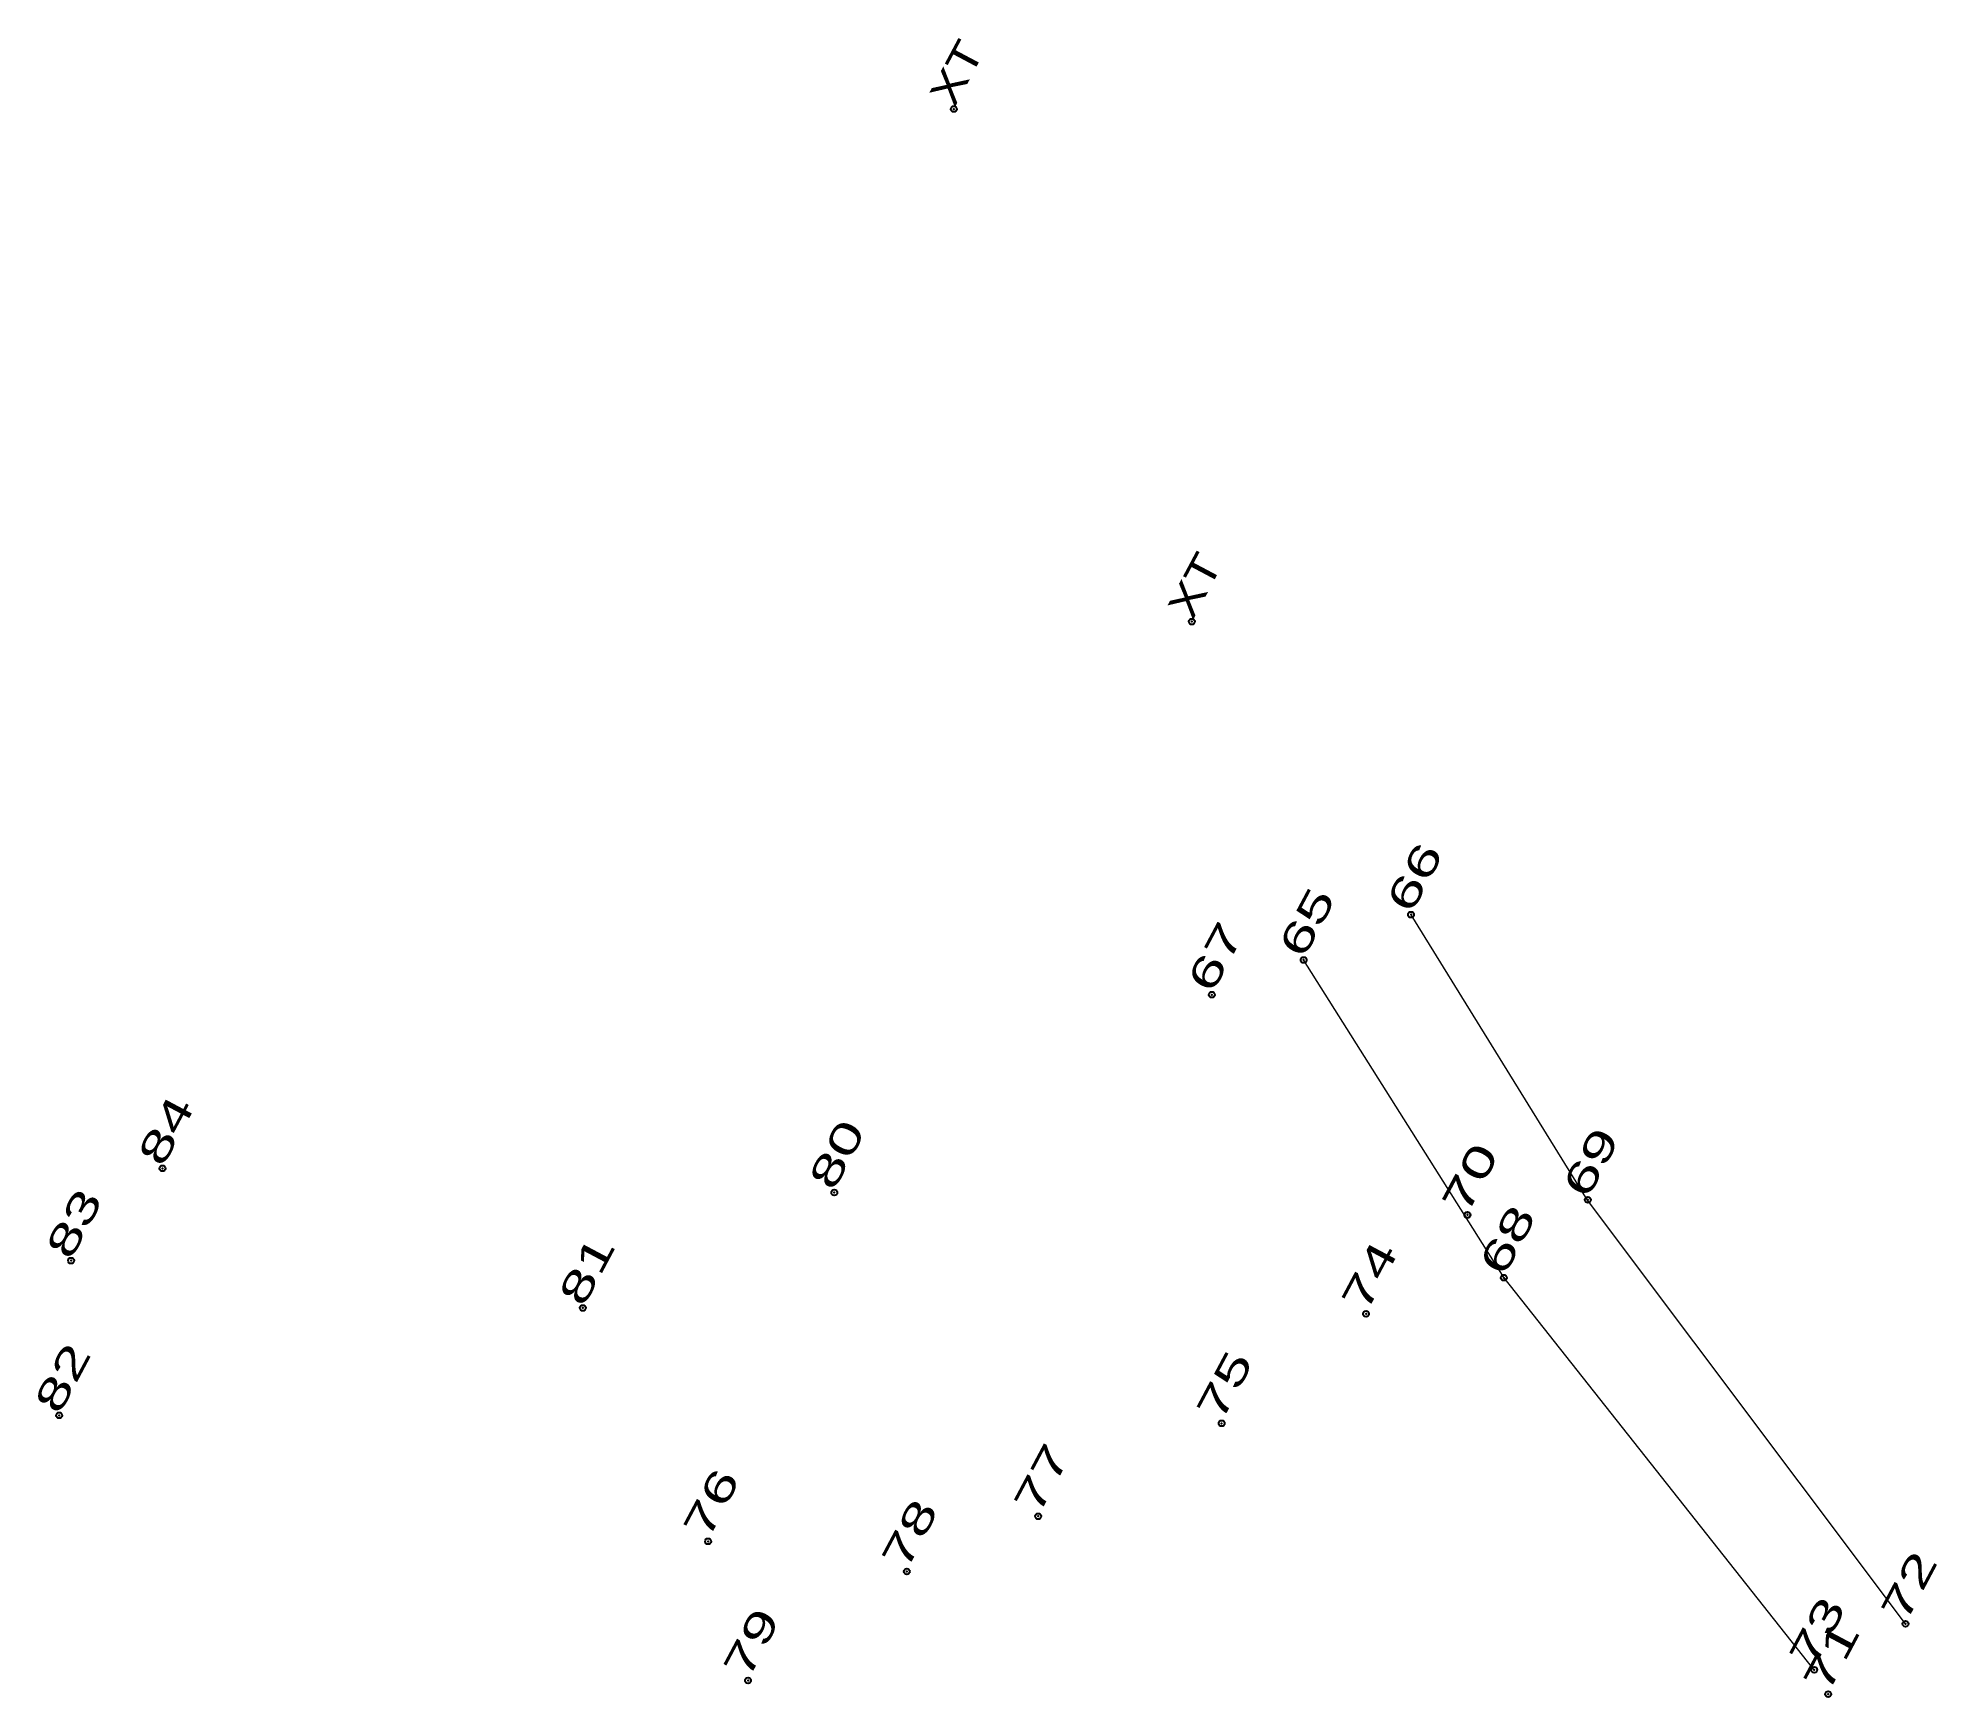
# Model space of a CAD drawing. Header units: metres. Extents: x 544126 to 544398, y 1834462 to 1844674.
# Drawn here: x 544281.9 to 544397.9, y 1834462 to 1834563.4 of the extents above; entities outside this region: 6.
import ezdxf

# ---------------------------------------------------------------- set-up
doc = ezdxf.new("R2010")
doc.units = ezdxf.units.M
doc.header["$LTSCALE"] = 0.72
doc.header["$PDMODE"] = 32
doc.header["$PDSIZE"] = 0.36
doc.layers.add('12', color=7, linetype='Continuous')
doc.layers.add('7', color=7, linetype='Continuous')
doc.layers.add('36', color=7, linetype='Continuous', lineweight=13)

msp = doc.modelspace()

# ---------------------------------------------------------------- linework, layer by layer
at = {"layer": '36'}
for points in [[(544396, 1834466.51), (544376.57, 1834492.4), (544365.8, 1834509.82)], [(544390.39, 1834463.73), (544371.47, 1834487.66), (544359.22, 1834507.07)]]:
    msp.add_lwpolyline(points, dxfattribs=at)
at = {"layer": '7'}
for p in [(544175.1, 1844672.15), (544127.85, 1834641.43), (544337.86, 1834559.06), (544352.4, 1834527.74), (544365.79, 1834509.84), (544359.23, 1834507.07), (544353.62, 1834504.95), (544289.52, 1834494.34), (544330.56, 1834492.86), (544369.23, 1834491.49), (544369.24, 1834491.5), (544376.59, 1834492.41), (544283.94, 1834488.7), (544371.46, 1834487.66), (544315.2, 1834485.81), (544363.04, 1834485.45), (544283.21, 1834479.25), (544354.22, 1834478.76), (544343.01, 1834473.08), (544322.85, 1834471.55), (544334.99, 1834469.71), (544395.99, 1834466.51), (544390.42, 1834463.7), (544325.29, 1834463.05), (544391.27, 1834462.22)]:
    msp.add_point(p, dxfattribs=at)

# ---------------------------------------------------------------- texts
at = {"layer": '12', "width": 1.15}
msp.add_text('X1', height=1.8, dxfattribs=at).set_placement((544175.1, 1844672.15))
msp.add_text('X1', height=1.8, dxfattribs=at).set_placement((544175.1, 1844672.15))
at = {"layer": '12'}
for s, width, p in [('X1', 1.45, (544127.82, 1834641.42)), ('X1', 1.45, (544127.82, 1834641.42)), ('XT', 1.3, (544337.89, 1834559.09)), ('XT', 1.3, (544337.89, 1834559.09)), ('XT', 1.3, (544352.44, 1834527.77)), ('XT', 1.3, (544352.44, 1834527.77)), ('66', 1.6, (544365.8, 1834509.82)), ('66', 1.6, (544365.8, 1834509.82)), ('65', 1.6, (544359.22, 1834507.07)), ('65', 1.6, (544359.22, 1834507.07)), ('67', 1.6, (544353.64, 1834504.95)), ('67', 1.6, (544353.64, 1834504.95)), ('84', 1.6, (544289.53, 1834494.34)), ('84', 1.6, (544289.53, 1834494.34)), ('80', 1.6, (544330.51, 1834492.88)), ('80', 1.6, (544330.51, 1834492.88)), ('69', 1.6, (544376.57, 1834492.4)), ('69', 1.6, (544376.57, 1834492.4)), ('70', 1.6, (544369.18, 1834491.45)), ('70', 1.6, (544369.18, 1834491.45)), ('70', 1.6, (544369.2, 1834491.44)), ('70', 1.6, (544369.2, 1834491.44)), ('83', 1.6, (544283.91, 1834488.66)), ('83', 1.6, (544283.91, 1834488.66)), ('68', 1.6, (544371.47, 1834487.66)), ('68', 1.6, (544371.47, 1834487.66)), ('81', 1.6, (544315.23, 1834485.79)), ('81', 1.6, (544315.23, 1834485.79)), ('74', 1.6, (544363.05, 1834485.46)), ('74', 1.6, (544363.05, 1834485.46)), ('82', 1.6, (544283.21, 1834479.22)), ('82', 1.6, (544283.21, 1834479.22)), ('75', 1.6, (544354.19, 1834478.77)), ('75', 1.6, (544354.19, 1834478.77)), ('77', 1.6, (544343.03, 1834473.08)), ('77', 1.6, (544343.03, 1834473.08)), ('76', 1.6, (544322.84, 1834471.58)), ('76', 1.6, (544322.84, 1834471.58)), ('78', 1.6, (544334.96, 1834469.7)), ('78', 1.6, (544334.96, 1834469.7)), ('72', 1.6, (544396, 1834466.51)), ('72', 1.6, (544396, 1834466.51)), ('79', 1.6, (544325.29, 1834463.04)), ('79', 1.6, (544325.29, 1834463.04)), ('73', 1.6, (544390.39, 1834463.73)), ('73', 1.6, (544390.39, 1834463.73)), ('71', 1.6, (544391.25, 1834462.2)), ('71', 1.6, (544391.25, 1834462.2))]:
    msp.add_text(s, height=1.799, rotation=62, dxfattribs=dict(at, width=width)).set_placement(p)

doc.saveas('drawing.dxf')
